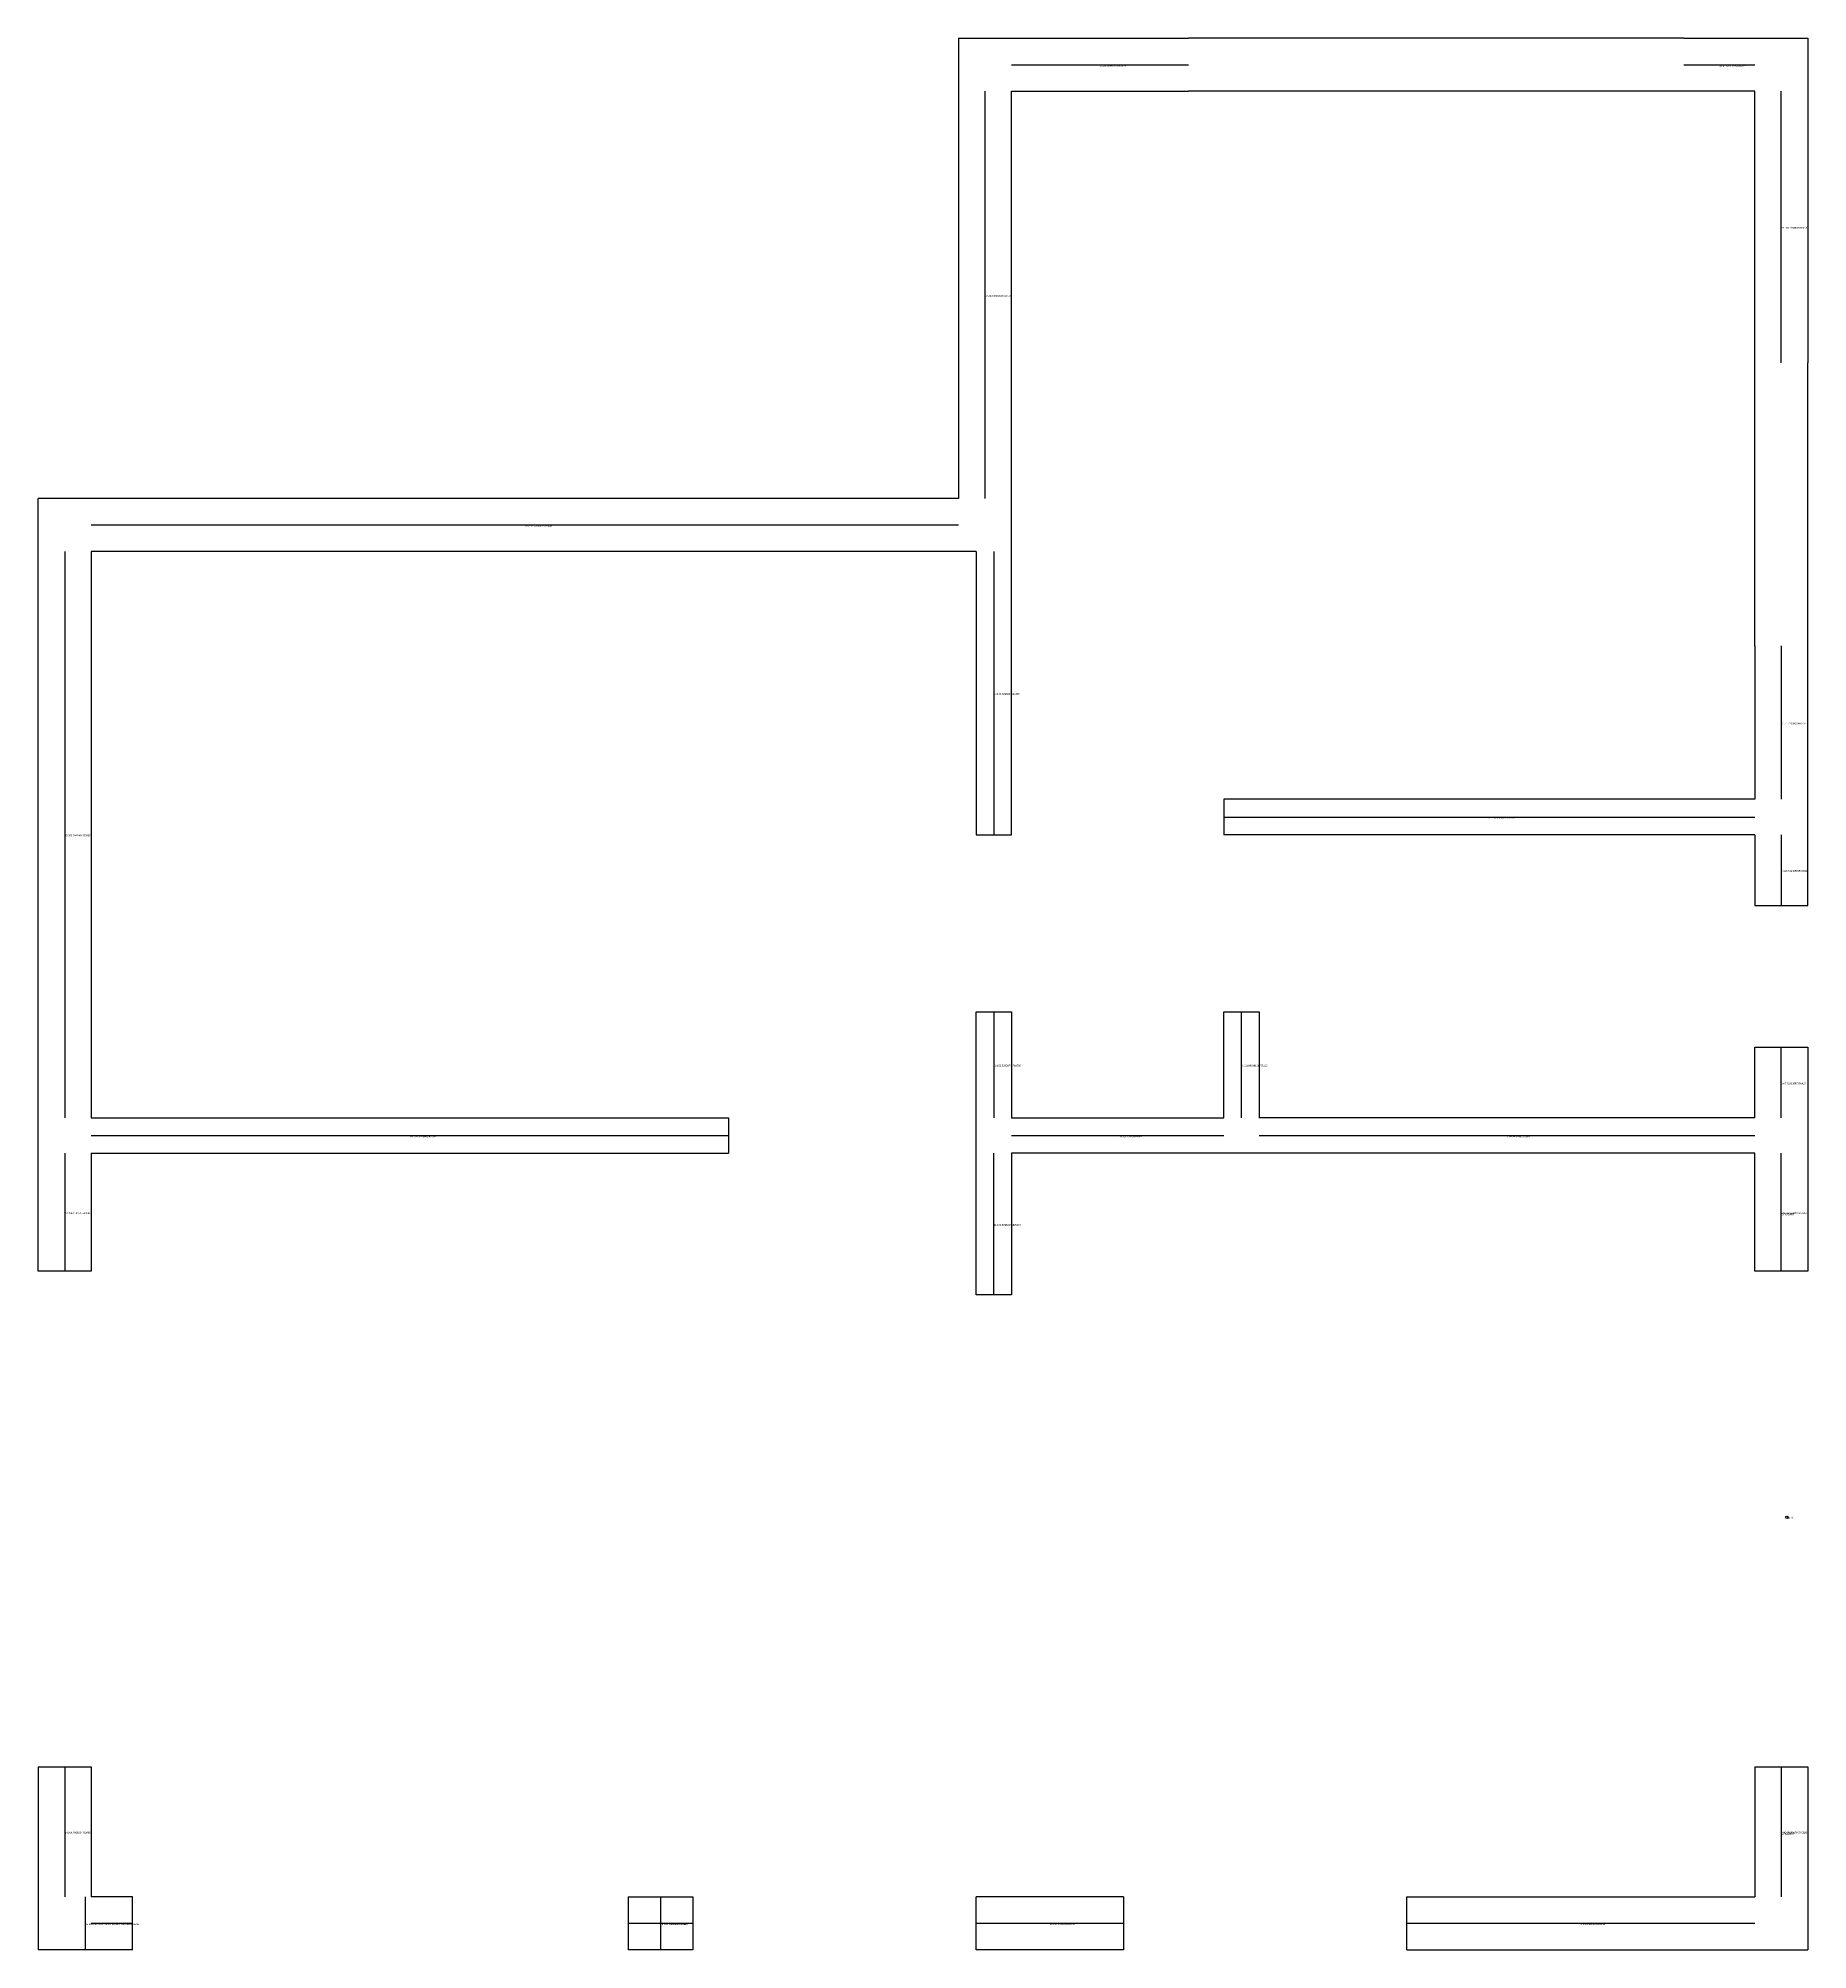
# Model space of a CAD drawing. Header units: metres. Extents: x 335 to 635, y 402 to 726.
import ezdxf

# ---------------------------------------------------------------- set-up
doc = ezdxf.new("R2010")
doc.units = ezdxf.units.M

msp = doc.modelspace()

# ---------------------------------------------------------------- linework, layer by layer
at = {"layer": 'centrelines'}
for p, q in [((500, 721.5), (530, 721.5)), ((614, 721.5), (626, 721.5)), ((495.5, 717), (495.5, 648)), ((630.5, 671), (630.5, 717)), ((344, 643.5), (491, 643.5)), ((339.5, 639), (339.5, 543)), ((497, 639), (497, 591)), ((630.5, 623), (630.5, 597)), ((536, 594), (626, 594)), ((630.5, 591), (630.5, 579)), ((497, 561), (497, 543)), ((539, 543), (539, 561)), ((630.5, 543), (630.5, 555)), ((344, 540), (452, 540)), ((500, 540), (536, 540)), ((542, 540), (626, 540)), ((339.5, 537), (339.5, 517)), ((497, 513), (497, 537)), ((630.5, 517), (630.5, 537)), ((339.5, 433), (339.5, 411)), ((630.5, 433), (630.5, 411)), ((343, 402), (343, 411)), ((440.5, 411), (440.5, 402)), ((344, 406.5), (351, 406.5)), ((435, 406.5), (446, 406.5)), ((494, 406.5), (519, 406.5)), ((567, 406.5), (626, 406.5))]:
    msp.add_line(p, q, dxfattribs=at)
at = {"layer": 'entity_location'}
msp.add_circle((631.45, 475.28), 0.2, dxfattribs=at)
at = {"layer": 'wall'}
for p, q in [((491, 726), (491, 648)), ((491, 726), (530, 726)), ((614, 726), (530, 726)), ((614, 726), (635, 726)), ((635, 726), (635, 671)), ((500, 591), (500, 717)), ((500, 717), (530, 717)), ((614, 717), (530, 717)), ((626, 717), (614, 717)), ((626, 671), (626, 717)), ((626, 623), (626, 671)), ((635, 623), (635, 671)), ((491, 648), (335, 648)), ((335, 517), (335, 648)), ((494, 639), (344, 639)), ((344, 639), (344, 543)), ((494, 639), (494, 591)), ((626, 623), (626, 597)), ((635, 579), (635, 623)), ((626, 597), (536, 597)), ((536, 597), (536, 591)), ((494, 591), (500, 591)), ((626, 591), (536, 591)), ((626, 591), (626, 579)), ((626, 579), (635, 579)), ((494, 537), (494, 561)), ((494, 561), (500, 561)), ((500, 561), (500, 543)), ((536, 543), (536, 561)), ((536, 561), (542, 561)), ((542, 561), (542, 543)), ((626, 543), (626, 555)), ((626, 555), (635, 555)), ((635, 555), (635, 517)), ((344, 543), (452, 543)), ((452, 543), (452, 537)), ((500, 543), (536, 543)), ((626, 543), (542, 543)), ((344, 537), (344, 517)), ((344, 537), (452, 537)), ((494, 513), (494, 537)), ((626, 537), (500, 537)), ((500, 537), (500, 513)), ((626, 517), (626, 537)), ((344, 517), (335, 517)), ((635, 517), (626, 517)), ((500, 513), (494, 513)), ((335, 433), (344, 433)), ((335, 433), (335, 402)), ((344, 433), (344, 411)), ((626, 433), (635, 433)), ((626, 433), (626, 411)), ((635, 433), (635, 402)), ((351, 411), (344, 411)), ((351, 402), (351, 411)), ((435, 411), (446, 411)), ((435, 411), (435, 402)), ((446, 411), (446, 402)), ((519, 411), (494, 411)), ((494, 402), (494, 411)), ((519, 411), (519, 402)), ((567, 402), (567, 411)), ((567, 411), (626, 411)), ((351, 402), (335, 402)), ((446, 402), (435, 402)), ((519, 402), (494, 402)), ((567, 402), (635, 402))]:
    msp.add_line(p, q, dxfattribs=at)

# ---------------------------------------------------------------- texts
at = {"layer": 'centrelines', "char_height": 0.3, "attachment_point": 1}
for s, insert in [('21 266.2980791448149', (515, 721.5)), ('20 246.27697988568377', (620, 721.5)), ('15 195.71898262694157', (630.5, 694)), ('19 219.80294580547593', (495.5, 682.5)), ('18 219.14134922782443', (417.5, 643.5)), ('13 177.3895004620448', (497, 615)), ('9 121.7203830468297', (630.5, 610)), ('8 118.84169151896019', (581, 594)), ('26 299.7000101532998', (339.5, 591)), ('5 103.72102583533338', (630.5, 585)), ('12 150.53980761762756', (497, 552)), ('6 114.59699109777183', (539, 552)), ('3 67.72333647176418', (630.5, 549)), ('14 190.7626648242768', (398, 540)), ('7 115.3207165824092', (518, 540)), ('2 64.9457180797051', (584, 540)), ('23 294.91495175906454', (339.5, 527)), ('11 139.63965385829303', (497, 525)), ('0 41.727484803557864', (630.5, 527)), ('24 294.9956384032886', (339.5, 422)), ('1 42.293981769792836', (630.5, 422)), ('25 295.5257955792886', (343, 406.5)), ('22 288.76132485042234', (347.5, 406.5)), ('16 197.79455432637343', (440.5, 406.5)), ('17 201.47972857973497', (440.5, 406.5)), ('10 131.8182441614707', (506.5, 406.5)), ('4 68.99886208326231', (596.5, 406.5))]:
    msp.add_mtext(s, dxfattribs=dict(at, insert=insert))
at = {"layer": 'chosen_line', "color": 3, "char_height": 0.5, "attachment_point": 1}
for insert in [(630.5, 527), (630.5, 422)]:
    msp.add_mtext('chosen', dxfattribs=dict(at, insert=insert))
at = {"layer": 'debug', "insert": (631.45, 475.28), "char_height": 0.2, "attachment_point": 1}
msp.add_mtext('631, 475', dxfattribs=at)

doc.saveas('drawing.dxf')
